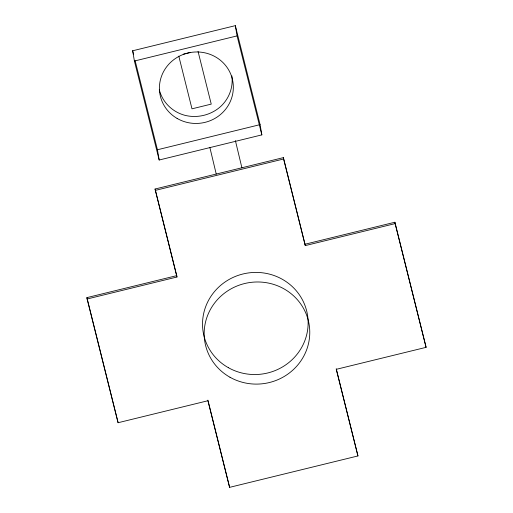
<?xml version="1.0" encoding="UTF-8"?>
<svg xmlns="http://www.w3.org/2000/svg" width="513" height="513" viewBox="0 0 513 513"><rect width="100%" height="100%" fill="white"/><g stroke="black" fill="none" stroke-linecap="round" stroke-linejoin="round"><path stroke-width="0.77" d="M132.655 50.781L235.326 25.65L260.097 124.633L261.848 134.881L159.184 160.011L134.406 61.028L132.655 50.781L133.624 54.647M134.406 61.028L237.077 35.897L235.326 25.65M183.224 54.224L190.156 52.531M159.184 160.011L157.433 149.764L260.097 124.633M336.227 368.732L357.946 455.942L229.612 487.35L207.932 400.736L118.099 422.725L87.133 298.996L176.966 277.007L155.054 189.028L283.388 157.619L305.299 245.592L395.132 223.604L394.901 222.238L305.068 244.226M155.285 190.394L283.618 158.985L283.388 157.619M87.133 298.996L86.902 297.63L176.735 275.641L155.054 189.028M394.901 222.238L426.098 347.339L336.265 369.328L357.946 455.942M395.132 223.604L426.098 347.339M283.618 158.985L305.299 245.592M237.077 35.897L261.848 134.881M198.05 51.422L211.241 104.113L191.99 108.827L178.8 56.135M135.175 60.835L157.433 149.764M207.893 400.146L229.612 487.35M86.902 297.63L118.099 422.725M235.39 140.594L241.912 167.847M209.907 147.654L216.249 174.131M176.735 275.641L176.966 277.007M231.87 75.898A37 35.705 -9.7 0 1 220.686 106.48C211.023 115.149 197.325 118.477 184.751 115.278A37 35.705 -9.7 0 1 159.274 89.672M177.1 118.426A37 35.705 -9.7 0 0 233.332 88.178A37 35.705 -9.7 0 0 178.704 56.52A37 35.705 -9.7 0 0 177.1 118.426M229.978 377.241A52.858 51.011 -9.7 0 0 309.769 333.091A52.858 51.011 -9.7 0 0 231.151 288.793A52.858 51.011 -9.7 0 0 229.978 377.241M228.343 367.674A52.858 51.011 -9.7 0 0 308.133 323.53A52.858 51.011 -9.7 0 0 229.516 279.232A52.858 51.011 -9.7 0 0 228.343 367.674"/></g></svg>
